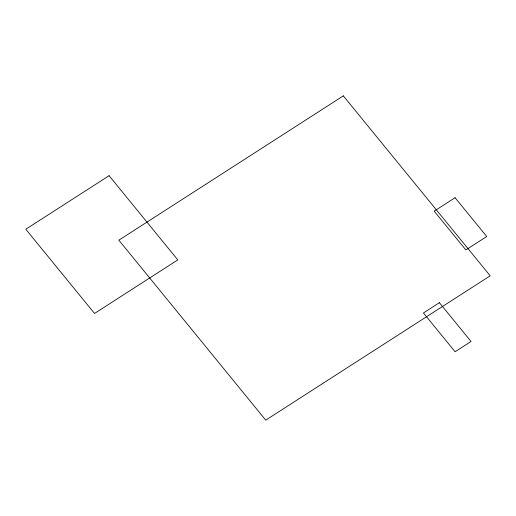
<?xml version="1.0" encoding="UTF-8"?>
<svg xmlns="http://www.w3.org/2000/svg" width="516" height="516" viewBox="0 0 516 516"><rect width="100%" height="100%" fill="white"/><g stroke="black" fill="none" stroke-linecap="round" stroke-linejoin="round"><path stroke-width="0.77" d="M109.076 175.698L25.8 229.246L94.538 313.451L177.814 259.903L109.076 175.698M343.314 95.866L118.854 240.192L265.74 420.134L490.2 275.808L343.314 95.866M455.067 197.725L434.195 211.141L465.864 249.931L486.73 236.515L455.067 197.725M439.387 302.705L423.43 312.967L455.093 351.757L471.056 341.495L439.387 302.705"/></g></svg>
